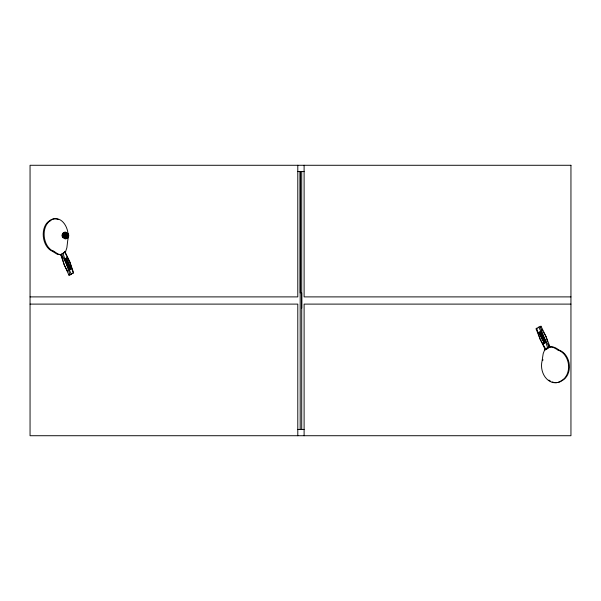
<?xml version="1.0" encoding="UTF-8"?>
<svg xmlns="http://www.w3.org/2000/svg" width="601" height="601" viewBox="0 0 601 601"><rect width="100%" height="100%" fill="white"/><g stroke="black" fill="none" stroke-linecap="round" stroke-linejoin="round"><path stroke-width="0.9" d="M549.9 346.694L553.205 347.363L558.772 350.375A16.182 12.756 81.8 0 1 568.546 365.085A16.182 12.756 81.8 0 1 561.409 380.688A16.182 12.756 81.8 0 1 546.647 378.87A16.182 12.756 81.8 0 1 542.087 360.878L543.176 353.673L544.589 350.037C548.465 345.169 554.806 346.251 558.81 350.105L559.561 350.255A16.182 12.756 81.8 0 1 569.335 364.972A16.182 12.756 81.8 0 1 562.198 380.576A16.182 12.756 81.8 0 1 552.146 381.935M58.274 219.5A16.182 11.299 83 0 0 49.387 220.86A16.182 11.299 83 0 0 43.302 236.463A16.182 11.299 83 0 0 52.182 251.173L57.163 254.185L61.017 254.741L65.667 251.398L66.869 247.762L67.725 240.558A16.182 11.299 83 0 0 68.146 237.162M64.825 252.367L65.088 251.819L69.889 262.126L73.54 272.576L73.202 273.132L69.881 262.126L64.818 252.367L60.1 254.854M67.042 233.534C67.808 231.325 62.444 238.777 63.954 237.868M60.678 254.441L64.254 264.898L68.98 275.213L69.318 274.649M63.293 237.29L62.94 237.756L67.59 233.391M550.028 346.995L546.001 336.537L540.99 326.223L536.633 328.304L536.092 328.86L540.179 339.31L545.257 349.617L550.689 346.582M540.457 326.786L540.99 326.223M68.98 275.213L73.194 273.132M546.707 349.083L548.037 348.249M536.092 328.86L537.009 328.732M545.257 349.617L546.046 349.504M544.589 350.037L545.377 349.917M558.021 350.218L558.81 350.105M542.403 360.044L543.191 359.931M49.387 220.86L50.304 220.747A16.182 11.299 83 0 1 68.026 233.661M52.85 251.331L53.767 251.218L58.079 254.073L61.017 254.741M64.75 251.511L65.667 251.398M297.795 171.585L304.106 171.585M30.05 296.894L297.795 296.894L297.795 165.275M570.95 296.894L304.106 296.894L304.106 165.275M30.05 304.106L297.795 304.106L297.795 435.725M570.95 304.106L304.106 304.106L304.106 435.725M297.795 429.414L304.106 429.414M66.884 232.895A3.358 0.766 -67.5 0 0 64.66 235.344A3.358 0.766 -67.5 0 0 64.713 238.281C73.6 239.829 64.382 226.87 62.316 235.021A3.358 1.495 -1.9 0 0 65.855 236.974A3.358 1.495 -1.9 0 0 68.078 234.525M53.767 251.218L53.098 251.06A16.182 11.299 83 0 1 44.219 236.351A16.182 11.299 83 0 1 50.304 220.747M541.839 329.22L542.763 330.85M543.687 332.473L546.001 336.537L547.639 341.616M538.624 327.049L549.239 347.108M545.731 349.061L540.179 339.31L536.625 328.304M71.459 274.387L61.595 254.328M67.628 271.397L64.254 264.898L61.197 254.734M540.074 326.358L547.721 347.814M70.047 275.078L63.075 253.622M548.458 344.163L549.284 346.702M301.717 292.972L301.725 308.035M301.717 171.585L301.725 429.414M300.184 292.972L300.184 171.585L300.177 429.414M66.621 238.071A3.358 1.54 84.1 0 1 64.517 237.876A3.358 1.54 84.1 0 1 64.059 233.361A3.358 1.54 84.1 0 1 66.08 232.767M67.327 237.891A3.358 1.78 67.8 0 1 63.931 236.539A3.358 1.78 67.8 0 1 64.645 232.332M68.018 236.944A3.358 1.901 50 0 1 65.667 238.086A3.358 1.901 50 0 1 62.857 234.525A3.358 1.901 50 0 1 64.728 232.76M68.259 235.87A3.358 1.886 31.9 0 1 66.688 237.891A3.358 1.886 31.9 0 1 62.797 235.562A3.358 1.886 31.9 0 1 63.691 233.128M68.041 234.908A3.358 1.75 14.3 0 1 67.612 237.237A3.358 1.75 14.3 0 1 63.18 236.411A3.358 1.75 14.3 0 1 62.835 233.932M68.018 234.127A3.358 1.134 -16.5 0 1 65.787 236.584A3.358 1.134 -16.5 0 1 62.444 235.81L62.782 236.584A3.358 0.699 -29.9 0 0 65.622 236.193A3.358 0.699 -29.9 0 0 67.845 233.744M65.517 238.514A3.358 1.194 -81 0 1 64.254 235.231A3.358 1.194 -81 0 1 66.478 232.782M550.478 381.139A16.182 12.756 81.8 0 1 548.901 380.072M66.906 258.783L66.38 259.632L65.697 259.384A0.856 0.601 83 0 1 65.539 258.768C67.44 256.409 66.831 258.257 66.906 258.783M70.272 269.421L69.739 270.052A0.819 0.571 83 0 1 69.438 269.826C69.355 271.284 69.716 265.281 71.083 269.271L70.385 268.204L70.272 269.421M542.147 335.967L540.968 337.078L540.502 335.921L541.02 335.396L541.756 336.214L541.726 335.035L542.147 335.967M68.657 262.975L67.695 263.869A0.751 0.526 83 0 1 67.402 263.614A0.871 0.609 83 0 1 67.237 262.99L66.621 263.065L68.236 261.901L68.657 262.975M539.871 331.902L539.721 333.224L538.954 332.165L539.683 333.547L540.261 333.194L540.307 331.744L541.17 332.646L540.817 331.609A0.819 0.646 81.8 0 0 540.479 331.384L539.871 331.902M66.673 258.761C65.517 260.676 65.847 257.063 66.673 258.761M543.499 342.51C543.312 343.389 543.154 344.959 545.032 342.668A0.856 0.676 81.8 0 0 544.867 342.052L544.1 341.804L543.499 342.51M68.852 266.957L69.273 268.181L70.745 266.754C70.422 267.295 69.303 265.236 68.852 266.957M541.591 338.318L542.042 339.527L543.89 338.371L543.184 338.446A0.871 0.691 81.8 0 0 543.019 337.822A0.751 0.593 81.8 0 0 542.68 337.567L541.591 338.318M543.755 342.578C544.356 344.463 545.347 340.85 543.755 342.578M66.426 260.488L66.794 261.097L67.778 260.766L66.613 261.6L66.208 260.331L67.229 259.414L66.426 260.488M68.424 262.953C67.222 264.943 67.522 261.277 68.424 262.953M541.448 334.336C541.11 336.192 539.63 334.261 539.3 334.682L540.983 333.255L541.448 334.336M69.085 267.032C69.693 268.857 70.52 265.319 69.085 267.032M544.063 340.872L543.139 342.022L544.198 341.315L544.258 340.624L543.867 339.835L542.545 340.669L543.657 340.339L544.063 340.872M541.854 338.386C542.493 340.271 543.514 336.583 541.854 338.386M541.178 334.306C539.871 336.282 540.051 332.638 541.178 334.306M69.656 265.514C69.438 266.934 68.529 264.816 68.409 265.462C69.303 267.678 67.072 264.417 69.22 264.357L69.656 265.514M69.423 265.484L68.732 265.079L69.423 265.484M540.81 335.839C540.787 337.326 542.042 335.583 540.81 335.839M66.583 262.141L66.516 262.614L66.583 262.141M67.943 261.187L66.906 262.314L67.943 261.187M68.942 263.651L67.44 265.101L68.942 263.651M542.996 336.335L541.276 337.777L542.996 336.335M543.552 339.122L542.357 340.249L543.552 339.122M543.995 338.821L543.913 339.295L543.995 338.821M570.95 165.275L30.05 165.275L30.05 435.725L570.95 435.725L570.95 165.275"/></g></svg>
